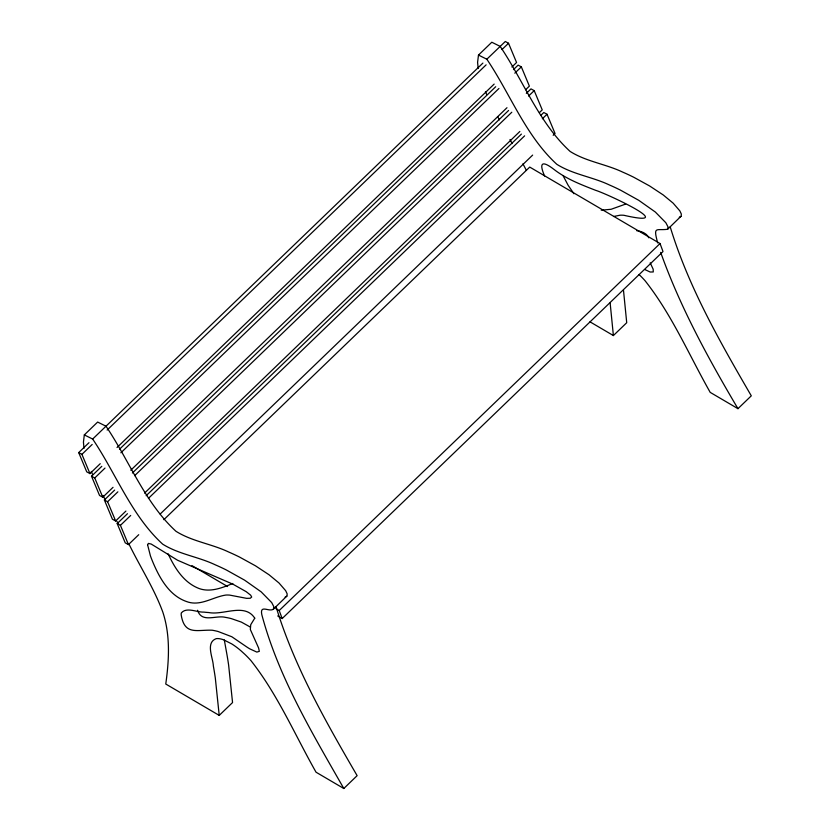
<?xml version="1.0" encoding="UTF-8"?>
<svg xmlns="http://www.w3.org/2000/svg" width="830" height="830" viewBox="0 0 830 830"><rect width="100%" height="100%" fill="white"/><g stroke="black" fill="none" stroke-linecap="round" stroke-linejoin="round"><path stroke-width="1.25" d="M276.027 606.657C294.276 666.666 325.785 721.695 357.128 775.656L343.807 788.5C312.194 732.952 278.268 676.74 261.772 614.501C259.697 604.095 269.335 612.457 273.475 609.106L287.045 595.899L287.149 593.824L285.665 590.68L278.973 582.971L269.045 574.765L255.464 565.811L239.642 557.117A197.457 69.16 46.1 0 0 228.696 552.023C211.629 543.868 192.093 541.451 175.991 531.304C144.731 502.638 129.397 460.847 106.001 426.205L97.65 422.065L84.318 434.91L83.436 442.172L84.006 448.335M657.713 242.951C652.909 225.511 656.416 230.813 667.642 229.267L681.212 216.07L681.306 213.984L679.822 210.851L673.13 203.143L663.201 194.936L649.631 185.972L633.809 177.288A197.457 69.16 46.1 0 0 622.853 172.184C605.796 164.029 586.26 161.611 570.158 151.465C538.888 122.809 523.554 81.018 500.158 46.376L491.806 42.237L478.485 55.071L477.592 62.333L478.173 68.506M273.475 609.106L273.817 606.668L271.701 602.58L261.17 591.852L244.601 580.16L226.32 569.961A197.457 69.16 46.1 0 0 215.364 564.867C198.297 556.702 178.772 554.295 162.67 544.148C131.399 515.482 116.065 473.691 92.669 439.049L84.318 434.91M667.642 229.267L667.984 226.829L665.857 222.751L655.327 212.024L638.758 200.321L620.477 190.132A197.457 69.16 46.1 0 0 609.531 185.028C592.464 176.873 572.928 174.456 556.826 164.309C525.566 135.653 510.232 93.863 486.837 59.21L478.485 55.071M100.222 463.7L89.951 473.598L86.735 471.845L78.705 452.589L88.976 442.701M92.669 439.049L482.904 63.09M486.837 59.21L505.304 41.5L508.531 43.253L516.561 62.499L511.892 67.002M89.951 473.598L81.921 454.352L92.192 444.455M107.132 430.065L486.121 64.844M501.994 49.551L508.531 43.253M117.03 447.505L494.151 84.089M113.036 487.324L102.775 497.222L99.548 495.458L91.518 476.213L101.789 466.325M119.52 449.227L495.718 86.714M513.459 69.616L518.117 65.124L521.344 66.877L529.374 86.123L525.639 89.723M102.775 497.222L94.745 477.976L105.005 468.079M120.879 452.786L498.944 88.468M514.808 73.175L521.344 66.877M130.777 470.237L506.974 107.713M125.901 511.083L115.64 520.981L112.413 519.227L104.383 499.982L114.654 490.084M132.385 472.996L508.583 110.473M526.324 93.385L530.993 88.883L534.209 90.636L542.239 109.892L539.438 112.59M115.64 520.981L107.61 501.735L117.87 491.837M134.678 475.642L511.809 112.226M528.606 96.041L534.209 90.636M144.576 493.093L519.839 131.472M138.724 534.707L128.453 544.605L125.226 542.851L117.196 523.595L127.467 513.708M146.142 495.718L521.396 134.097M541.004 115.204L543.806 112.507L547.022 114.26L555.052 133.506L553.185 135.311M128.453 544.605L120.423 525.359L130.694 515.461M148.425 498.374L524.622 135.85M542.353 118.763L547.022 114.26M160.19 514.019L532.653 155.096M163.842 519.684L529.737 167.079L660.037 243.543L663.004 251.563L282.169 618.558L277.708 615.943M282.169 618.558L279.202 610.527L660.037 243.543M128.775 543.66C139.897 566.537 153.996 588.097 162.794 612.042C170.482 635.22 169.113 660.192 165.761 684.024L219.224 715.398L232.556 702.553L228.624 665.079A803.575 281.443 46.1 0 0 226.683 653.096L224.318 640.013M589.995 321.833L613.391 335.559L626.723 322.714L623.475 290.127M639.11 274.564A39.342 13.778 46.1 0 1 645.097 280.768C671.864 314.663 689.045 354.97 710.2 392.372L737.963 408.671L751.295 395.827C719.942 341.867 688.433 286.827 670.194 226.818M680.963 216.423L679.272 217.273M286.807 596.262L285.115 597.102M625.675 204.066L611.119 209.285L601.211 210.187M232.794 583.48C221.62 588.045 208.87 593.232 197.011 587.661C182.932 581.322 174.352 567.326 168.137 553.817M613.629 216.495L620.041 215.219A92.369 32.349 46.1 0 1 623.87 215.281C681.42 228.447 606.782 193.681 595.639 190.319C581.135 184.654 566.423 179.073 553.984 169.413C542.903 160.844 538.359 161.705 544.573 175.97M636.568 230.647C641.279 231.197 646.757 233.209 648.821 237.816M78.705 452.589L81.921 454.352M91.518 476.213L94.745 477.976M104.383 499.982L107.61 501.735M117.196 523.595L120.423 525.359M645.035 269.646L650.16 272.022L653.262 271.96L653.179 269.231L650.212 262.84M275.861 608.566L279.202 610.527M191.969 565.624L227.596 586.54M343.807 788.5L316.033 772.201C294.878 734.799 277.697 694.503 250.93 660.597A39.342 13.778 46.1 0 0 244.943 654.403L241.042 650.845A35.296 12.367 46.1 0 0 231.778 643.924L223.675 639.837A38.17 13.373 46.1 0 0 216.205 638.654C205.28 642.7 213.061 657.806 213.352 665.94A803.575 281.443 46.1 0 1 215.302 677.923L219.224 715.398M250.307 627.055L241.395 622.106L231.363 618.63A123.421 43.222 46.1 0 0 225.459 617.375C216.07 614.874 201.752 623.392 197.561 610.268M573.904 193.712L568.177 185.349L563.186 175.908M737.963 408.671C708.384 358.643 680.226 307.266 660.67 252.382M509.994 139.523L512.141 143.528M116.916 521.375L118.514 524.353M497.699 116.688L499.39 119.862M102.972 495.458L105.234 499.691M522.942 163.832L526.376 170.347M485.446 91.611L486.764 94.651M91.29 471.44L92.597 474.49M610.143 302.971L613.391 335.559M147.584 544.729L150.406 555.81A148.539 52.02 46.1 0 0 152.398 561.028C159.184 577.327 168.801 595.38 186.532 601.543C200.269 606.782 212.739 596.946 225.874 595.058A92.369 32.349 46.1 0 1 229.703 595.11L246.645 598.347L250.276 598.254L251.687 597.029L250.639 595.162L246.24 591.697L232.96 584.206L177.547 560.229L151.216 544.055L148.394 543.422L147.584 544.729M254.758 618.184L250.743 624.689L250.338 629.503L258.607 647.991L259.323 651.353L256.833 652.09L249.747 648.832A41.303 14.463 46.1 0 1 246.458 646.746L231.788 636.735L218.031 631.474A123.421 43.222 46.1 0 0 212.138 630.219C196.938 629.638 184.623 635.531 181.231 615.165A21.279 7.449 46.1 0 1 181.345 612.913C186.646 606.709 196.886 612.467 203.931 612.115A238.003 83.353 46.1 0 0 208.724 612.54C223.467 615.507 244.788 602.611 254.758 618.184"/></g></svg>
